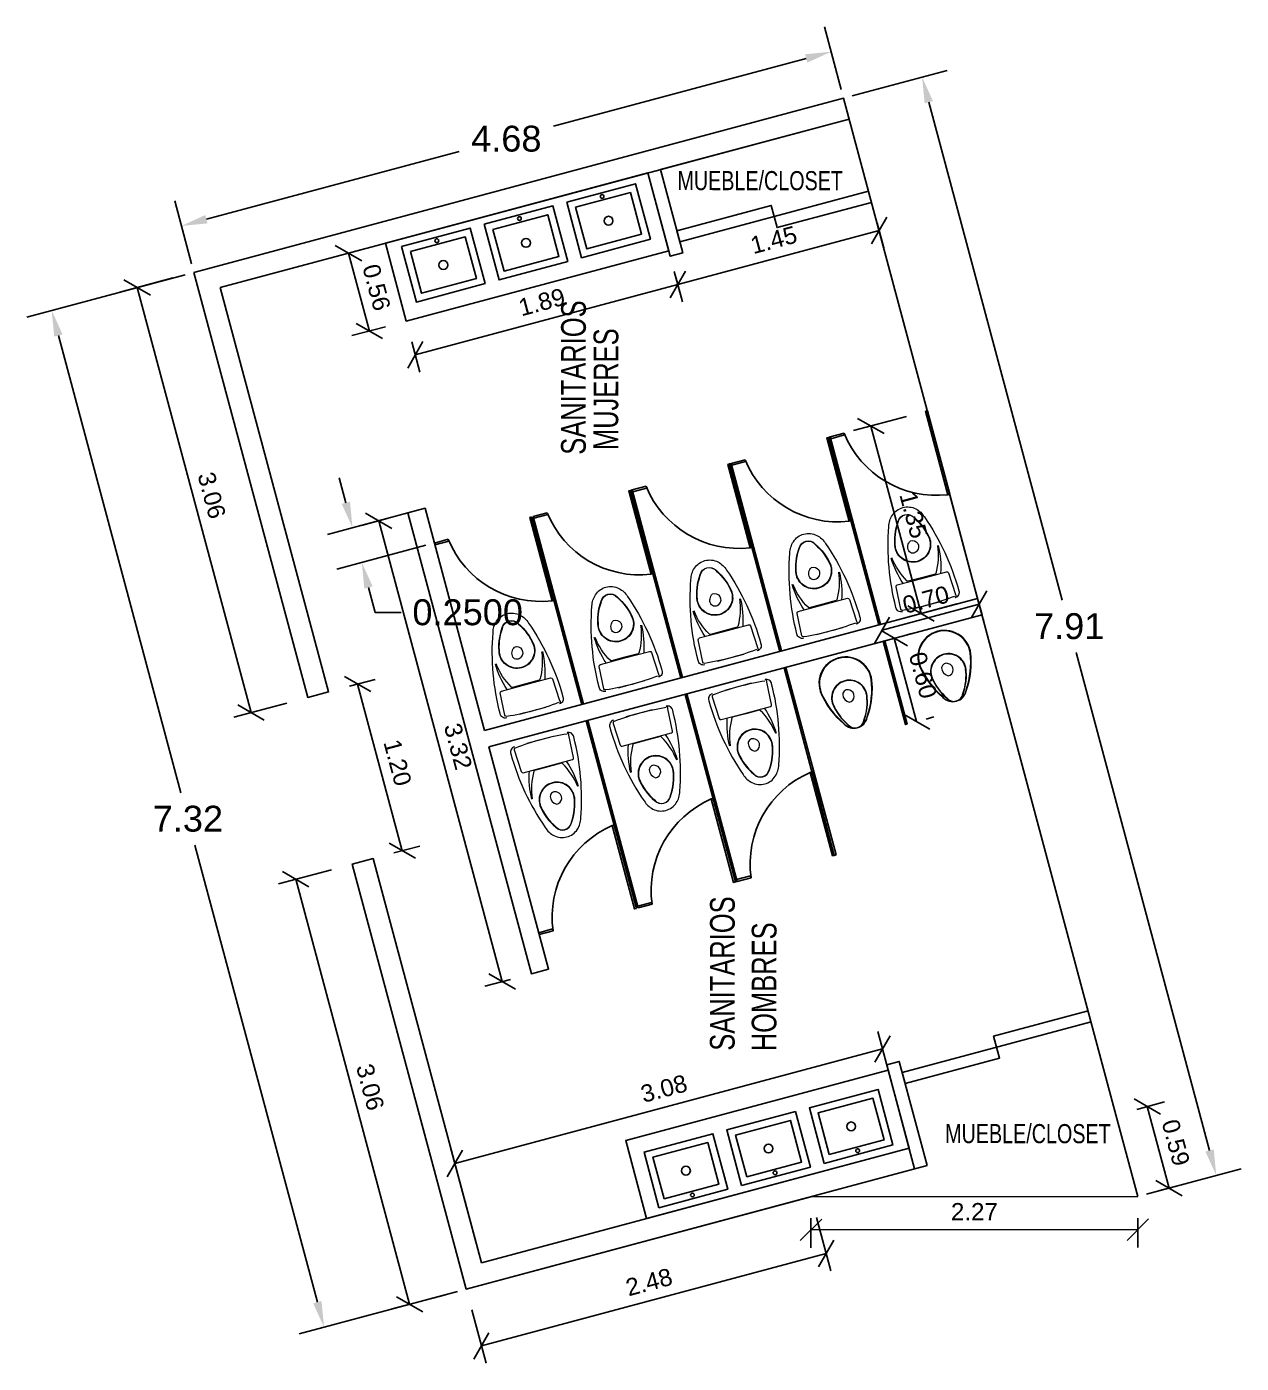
# Model space of a CAD drawing. Header units: millimetres. Extents: x 1263 to 3002, y 1308 to 2683.
# Drawn here: x 1480.68 to 1489.13, y 1371.67 to 1380.97 of the extents above; entities that cross this region are included whole.
import ezdxf

# ---------------------------------------------------------------- set-up
doc = ezdxf.new("R2010")
doc.units = ezdxf.units.MM
doc.header["$PDMODE"] = 34
doc.layers.add('COTAS', color=202, linetype='Continuous', lineweight=0)
doc.layers.add('MOVILIARIO SANITARIO', color=142, linetype='Continuous', lineweight=0)
doc.styles.add('ARRAY BASE$0$STYLE1', font='swissc.ttf', dxfattribs={"width": 0.9})
doc.styles.get("Standard").update_dxf_attribs({"font": 'arial.ttf'})
doc.dimstyles.new('metros anotativo', dxfattribs={"dimtxt": 0.12, "dimasz": 0.15, "dimexe": 0.125, "dimexo": 0.15, "dimgap": 0.0652, "dimtad": 1, "dimzin": 1, "dimdsep": 46, "dimtxsty": 'Standard', "dimblk": 'OBLIQUE', "dimcen": 0, "dimadec": 0, "dimazin": 0, "dimtfac": 1, "dimtix": 1, "dimtmove": 0, "dimatfit": 3, "dimfxl": 0.3, "dimarcsym": 0})
doc.dimstyles.get("Standard").update_dxf_attribs({"dimtxt": 0.18, "dimasz": 0.18, "dimexe": 0.18, "dimexo": 0.0625, "dimgap": 0.09, "dimtad": 0, "dimtih": 1, "dimtoh": 1, "dimdec": 4, "dimzin": 0, "dimdsep": 46, "dimtxsty": 'Standard', "dimcen": 0.09, "dimadec": 0, "dimazin": 0, "dimtfac": 1, "dimtdec": 4, "dimtofl": 0, "dimtmove": 0, "dimatfit": 3, "dimfxl": 1, "dimtolj": 1, "dimtzin": 0, "dimarcsym": 0})

# ---------------------------------------------------------------- blocks, each defined once
blk = doc.blocks.new('TAZA')
at = {"lineweight": 0}
for p, q in [((165.5389, 500.0497), (165.3809, 500.0579)), ((165.5498, 499.8612), (165.5498, 500.0382)), ((165.3598, 499.9512), (165.3598, 499.7615)), ((165.5544, 499.9576), (165.5544, 499.8612)), ((165.5499, 499.6842), (165.5498, 499.8612)), ((165.5544, 499.8612), (165.5545, 499.7647)), ((165.3809, 499.6644), (165.539, 499.6727))]:
    blk.add_line(p, q, dxfattribs=at)
for centre, radius, start, end in [((165.3966, 500.0509), 0.0368, 84.189, 180.01), ((165.374, 500.0433), 0.0161, 64.904, 152.06013), ((167.1924, 499.8617), 1.8326, 174.16613, 180.01759), ((165.3845, 498.3654), 1.7222, 70.56938, 89.47271), ((165.5383, 500.0382), 0.0115, 0.01, 87.01), ((165.7581, 499.382), 0.6489, 91.47367, 108.71939), ((165.7975, 499.5533), 0.4752, 96.78563, 120.29354), ((165.5613, 499.9577), 0.00691, 120.29354, 180.01), ((165.7939, 499.8612), 0.1243, 75.1531, 180.01), ((165.7939, 499.8612), 0.1216, 77.25801, 180.01), ((165.7526, 499.6042), 0.3843, 54.75384, 82.7148), ((165.7507, 499.5978), 0.3884, 55.83157, 81.76985), ((165.9139, 499.8421), 0.1537, 42.34763, 73.53768), ((165.9336, 499.8613), 0.1262, 0.01, 41.96988), ((167.1924, 499.8612), 1.8326, 180.00241, 185.85387), ((165.7939, 499.8612), 0.1243, 180.01, 284.8669), ((165.7939, 499.8612), 0.1216, 180.01, 282.76199), ((165.768, 499.8547), 0.034, 139.25036, 252.70004), ((165.7794, 499.8554), 0.0428, 355.25829, 149.96856), ((165.7695, 499.8814), 0.0602, 258.98417, 330.70607), ((165.9438, 499.8613), 0.0631, 0.01, 66.52644), ((165.9438, 499.8613), 0.0631, 293.49356, 0.01), ((165.9438, 499.8613), 0.0645, 0.01, 61.67657), ((165.9438, 499.8613), 0.0645, 298.34343, 0.01), ((165.9336, 499.8613), 0.1262, 318.05012, 0.01), ((165.5614, 499.7647), 0.00691, 180.01, 239.72646), ((165.7974, 500.1691), 0.4752, 239.72646, 263.23437), ((165.7525, 500.1182), 0.3843, 277.3052, 305.26616), ((165.7506, 500.1247), 0.3884, 278.25015, 304.18843), ((165.9138, 499.8804), 0.1537, 286.48232, 317.67237), ((165.3967, 499.6715), 0.0368, 180.01, 275.831), ((165.3804, 499.6754), 0.0111, 185.85387, 273.01), ((165.384, 501.3569), 1.7222, 270.54729, 289.45062), ((165.5383, 499.6842), 0.0115, 273.01, 0.01), ((165.7579, 500.3405), 0.6489, 251.30061, 268.54633)]:
    blk.add_arc(centre, radius, start, end, dxfattribs=at)
blk = doc.blocks.new('_Oblique')
at = {"color": 0, "linetype": 'ByBlock', "lineweight": -2}
blk.add_line((-0.5, -0.5), (0.5, 0.5), dxfattribs=at)
blk = doc.blocks.new('*D269')
at = {"layer": 'COTAS', "color": 0, "lineweight": -2, "ltscale": 2, "transparency": 16777216}
for p, q in [((1481.695, 1379.2219), (1481.3252, 1379.1228)), ((1481.4459, 1379.1551), (1482.2379, 1376.1994)), ((1482.487, 1376.2661), (1482.1172, 1376.167))]:
    blk.add_line(p, q, dxfattribs=at)
at = {"layer": 'Defpoints', "color": 0, "ltscale": 2, "transparency": 16777216}
for p in [(1481.8399, 1379.2607), (1482.6319, 1376.305), (1482.2379, 1376.1994)]:
    blk.add_point(p, dxfattribs=at)
at = {"layer": 'COTAS', "color": 0, "lineweight": -2, "ltscale": 2, "transparency": 16777216, "xscale": 0.15, "yscale": 0.15, "zscale": 0.15}
for p, rotation in [((1481.4459, 1379.1551), 105.0000000000008), ((1482.2379, 1376.1994), 285.0000000000007)]:
    blk.add_blockref('_Oblique', p, dxfattribs=dict(at, rotation=rotation))
at = {"layer": 'COTAS', "color": 0, "ltscale": 2, "transparency": 16777216, "insert": (1481.9641, 1377.71), "char_height": 0.12, "attachment_point": 5, "rotation": 285}
blk.add_mtext('3.06', dxfattribs=at)
blk = doc.blocks.new('*D270')
at = {"layer": 'COTAS', "color": 0, "lineweight": -2, "ltscale": 2, "transparency": 16777216}
for p, q in [((1482.9217, 1376.3826), (1483.1004, 1376.4305)), ((1482.9796, 1376.3981), (1483.2902, 1375.239)), ((1483.2322, 1375.2235), (1483.411, 1375.2714))]:
    blk.add_line(p, q, dxfattribs=at)
at = {"layer": 'Defpoints', "color": 0, "ltscale": 2, "transparency": 16777216}
for p in [(1482.7768, 1376.3437), (1483.2902, 1375.239), (1483.0874, 1375.1846)]:
    blk.add_point(p, dxfattribs=at)
at = {"layer": 'COTAS', "color": 0, "lineweight": -2, "ltscale": 2, "transparency": 16777216, "xscale": 0.15, "yscale": 0.15, "zscale": 0.15}
for p, rotation in [((1482.9796, 1376.3981), 105.0000000000008), ((1483.2902, 1375.239), 285.0000000000007)]:
    blk.add_blockref('_Oblique', p, dxfattribs=dict(at, rotation=rotation))
at = {"layer": 'COTAS', "color": 0, "ltscale": 2, "transparency": 16777216, "insert": (1483.2571, 1375.8513), "char_height": 0.12, "attachment_point": 5, "rotation": 285}
blk.add_mtext('1.20', dxfattribs=at)
blk = doc.blocks.new('*D271')
at = {"layer": 'COTAS', "color": 0, "lineweight": -2, "ltscale": 2, "transparency": 16777216}
for p, q in [((1482.7976, 1375.107), (1482.4278, 1375.0079)), ((1482.5485, 1375.0403), (1483.3405, 1372.0846)), ((1483.5896, 1372.1513), (1483.2198, 1372.0522))]:
    blk.add_line(p, q, dxfattribs=at)
at = {"layer": 'Defpoints', "color": 0, "ltscale": 2, "transparency": 16777216}
for p in [(1482.9425, 1375.1458), (1483.7344, 1372.1901), (1483.3405, 1372.0846)]:
    blk.add_point(p, dxfattribs=at)
at = {"layer": 'COTAS', "color": 0, "lineweight": -2, "ltscale": 2, "transparency": 16777216, "xscale": 0.15, "yscale": 0.15, "zscale": 0.15}
for p, rotation in [((1482.5485, 1375.0403), 105.0000000000008), ((1483.3405, 1372.0846), 285.0000000000007)]:
    blk.add_blockref('_Oblique', p, dxfattribs=dict(at, rotation=rotation))
at = {"layer": 'COTAS', "color": 0, "ltscale": 2, "transparency": 16777216, "insert": (1483.0667, 1373.5952), "char_height": 0.12, "attachment_point": 5, "rotation": 285}
blk.add_mtext('3.06', dxfattribs=at)
blk = doc.blocks.new('*D272')
at = {"layer": 'COTAS', "color": 0, "lineweight": -2, "ltscale": 2, "transparency": 16777216}
for p, q in [((1486.1716, 1372.6879), (1486.2709, 1372.3174)), ((1483.8402, 1371.7955), (1486.2386, 1372.4381)), ((1483.7733, 1372.0452), (1483.8725, 1371.6747))]:
    blk.add_line(p, q, dxfattribs=at)
at = {"layer": 'Defpoints', "color": 0, "ltscale": 2, "transparency": 16777216}
for p in [(1486.1328, 1372.8328), (1486.2386, 1372.4381), (1483.7344, 1372.1901)]:
    blk.add_point(p, dxfattribs=at)
at = {"layer": 'COTAS', "color": 0, "lineweight": -2, "ltscale": 2, "transparency": 16777216, "xscale": 0.15, "yscale": 0.15, "zscale": 0.15}
for p, rotation in [((1486.2386, 1372.4381), 15.00000000000075), ((1483.8402, 1371.7955), 195.0000000000007)]:
    blk.add_blockref('_Oblique', p, dxfattribs=dict(at, rotation=rotation))
at = {"layer": 'COTAS', "color": 0, "ltscale": 2, "transparency": 16777216, "insert": (1485.0066, 1372.239), "char_height": 0.12, "attachment_point": 5, "rotation": 15}
blk.add_mtext('2.48', dxfattribs=at)
blk = doc.blocks.new('*D273')
at = {"layer": 'COTAS', "color": 0, "lineweight": -2, "ltscale": 2, "transparency": 16777216}
for p, q in [((1486.7766, 1373.3158), (1486.5982, 1373.9816)), ((1483.6557, 1373.0637), (1486.6306, 1373.8608)), ((1483.8017, 1372.5187), (1483.6233, 1373.1844))]:
    blk.add_line(p, q, dxfattribs=at)
at = {"layer": 'Defpoints', "color": 0, "ltscale": 2, "transparency": 16777216}
for p in [(1486.6306, 1373.8608), (1486.8154, 1373.1709), (1483.8405, 1372.3738)]:
    blk.add_point(p, dxfattribs=at)
at = {"layer": 'COTAS', "color": 0, "lineweight": -2, "ltscale": 2, "transparency": 16777216, "xscale": 0.15, "yscale": 0.15, "zscale": 0.15}
for p, rotation in [((1486.6306, 1373.8608), 15.00000000000075), ((1483.6557, 1373.0637), 195.0000000000007)]:
    blk.add_blockref('_Oblique', p, dxfattribs=dict(at, rotation=rotation))
at = {"layer": 'COTAS', "color": 0, "ltscale": 2, "transparency": 16777216, "insert": (1485.1104, 1373.5844), "char_height": 0.12, "attachment_point": 5, "rotation": 15}
blk.add_mtext('3.08', dxfattribs=at)
blk = doc.blocks.new('*D274')
at = {"layer": 'COTAS', "color": 0, "lineweight": -2, "ltscale": 2, "transparency": 16777216}
for p, q in [((1486.1329, 1372.6828), (1486.1331, 1372.4776)), ((1488.407, 1372.6843), (1488.4072, 1372.4792)), ((1486.133, 1372.6026), (1488.4071, 1372.6042))]:
    blk.add_line(p, q, dxfattribs=at)
at = {"layer": 'Defpoints', "color": 0, "ltscale": 2, "transparency": 16777216}
for p in [(1486.1328, 1372.8328), (1488.4069, 1372.8343), (1488.4071, 1372.6042)]:
    blk.add_point(p, dxfattribs=at)
at = {"layer": 'COTAS', "color": 0, "lineweight": -2, "ltscale": 2, "transparency": 16777216, "xscale": 0.15, "yscale": 0.15, "zscale": 0.15}
for p, rotation in [((1486.133, 1372.6026), 180.0399999999973), ((1488.4071, 1372.6042), 0.03999999999723679)]:
    blk.add_blockref('_Oblique', p, dxfattribs=dict(at, rotation=rotation))
at = {"layer": 'COTAS', "color": 0, "ltscale": 2, "transparency": 16777216, "insert": (1487.2699, 1372.7289), "char_height": 0.12, "attachment_point": 5, "rotation": 0.04}
blk.add_mtext('2.27', dxfattribs=at)
blk = doc.blocks.new('*D275')
at = {"color": 0, "lineweight": -2, "transparency": 16777216}
for p, q in [((1486.4208, 1380.4881), (1487.08, 1380.6648)), ((1486.9528, 1380.4443), (1487.8807, 1376.9813)), ((1488.9061, 1373.1544), (1487.9782, 1376.6175)), ((1488.4673, 1372.8505), (1489.1265, 1373.0272))]:
    blk.add_line(p, q, dxfattribs=at)
at = {"color": 0, "transparency": 16777216}
for points in [[(1486.9817, 1380.4521), (1486.9238, 1380.4366), (1486.9062, 1380.6182)], [(1488.935, 1373.1622), (1488.8771, 1373.1467), (1488.9527, 1372.9806)]]:
    blk.add_solid(points, dxfattribs=at)
at = {"layer": 'Defpoints', "color": 0, "transparency": 16777216}
for p in [(1486.3604, 1380.472), (1488.9527, 1372.9806), (1488.4069, 1372.8343)]:
    blk.add_point(p, dxfattribs=at)
at = {"color": 0, "transparency": 16777216, "insert": (1487.9294, 1376.7994), "char_height": 0.18, "attachment_point": 5}
blk.add_mtext('\\A1;7.91', dxfattribs=at)
blk = doc.blocks.new('*D276')
at = {"color": 0, "lineweight": -2, "transparency": 16777216}
for p, q in [((1486.3442, 1380.5323), (1486.2273, 1380.9688)), ((1486.1, 1380.7483), (1484.3412, 1380.277)), ((1481.9272, 1379.6302), (1483.686, 1380.1015)), ((1481.8237, 1379.3211), (1481.7068, 1379.7575))]:
    blk.add_line(p, q, dxfattribs=at)
at = {"color": 0, "transparency": 16777216}
for points in [[(1486.0923, 1380.7773), (1486.1078, 1380.7193), (1486.2739, 1380.7949)], [(1481.9195, 1379.6592), (1481.935, 1379.6012), (1481.7534, 1379.5836)]]:
    blk.add_solid(points, dxfattribs=at)
at = {"layer": 'Defpoints', "color": 0, "transparency": 16777216}
for p in [(1486.2739, 1380.7949), (1486.3604, 1380.472), (1481.8399, 1379.2607)]:
    blk.add_point(p, dxfattribs=at)
at = {"color": 0, "transparency": 16777216, "insert": (1484.0136, 1380.1893), "char_height": 0.18, "attachment_point": 5}
blk.add_mtext('\\A1;4.68', dxfattribs=at)
blk = doc.blocks.new('*D277')
at = {"layer": 'COTAS', "color": 0, "lineweight": -2, "ltscale": 2, "transparency": 16777216}
for p, q in [((1483.1846, 1377.5494), (1483.0054, 1377.5014)), ((1483.9849, 1374.3288), (1483.1261, 1377.5337)), ((1484.0434, 1374.3445), (1483.8641, 1374.2965))]:
    blk.add_line(p, q, dxfattribs=at)
at = {"layer": 'Defpoints', "color": 0, "ltscale": 2, "transparency": 16777216}
for p in [(1483.3295, 1377.5882), (1483.1261, 1377.5337), (1484.1883, 1374.3833)]:
    blk.add_point(p, dxfattribs=at)
at = {"layer": 'COTAS', "color": 0, "lineweight": -2, "ltscale": 2, "transparency": 16777216, "xscale": 0.15, "yscale": 0.15, "zscale": 0.15}
for p, rotation in [((1483.1261, 1377.5337), 105.0000000000003), ((1483.9849, 1374.3288), 285.0000000000003)]:
    blk.add_blockref('_Oblique', p, dxfattribs=dict(at, rotation=rotation))
at = {"layer": 'COTAS', "color": 0, "ltscale": 2, "transparency": 16777216, "insert": (1483.6777, 1375.964), "char_height": 0.12, "attachment_point": 5, "rotation": 285}
blk.add_mtext('3.32', dxfattribs=at)
blk = doc.blocks.new('*D278')
at = {"layer": 'COTAS', "color": 0, "lineweight": -2, "ltscale": 2, "transparency": 16777216}
for p, q in [((1486.7981, 1378.2588), (1486.4287, 1378.1599)), ((1486.5494, 1378.1922), (1486.8989, 1376.8882)), ((1487.1475, 1376.9548), (1486.7781, 1376.8559))]:
    blk.add_line(p, q, dxfattribs=at)
at = {"layer": 'Defpoints', "color": 0, "ltscale": 2, "transparency": 16777216}
for p in [(1486.943, 1378.2977), (1487.2924, 1376.9937), (1486.8989, 1376.8882)]:
    blk.add_point(p, dxfattribs=at)
at = {"layer": 'COTAS', "color": 0, "lineweight": -2, "ltscale": 2, "transparency": 16777216, "xscale": 0.15, "yscale": 0.15, "zscale": 0.15}
for p, rotation in [((1486.5494, 1378.1922), 104.9999999999959), ((1486.8989, 1376.8882), 284.9999999999959)]:
    blk.add_blockref('_Oblique', p, dxfattribs=dict(at, rotation=rotation))
at = {"layer": 'COTAS', "color": 0, "ltscale": 2, "transparency": 16777216, "insert": (1486.8464, 1377.5729), "char_height": 0.12, "attachment_point": 5, "rotation": 285}
blk.add_mtext('1.35', dxfattribs=at)
blk = doc.blocks.new('*D279')
at = {"layer": 'COTAS', "color": 0, "lineweight": -2, "ltscale": 2, "transparency": 16777216}
for p, q in [((1486.6272, 1376.7719), (1487.3033, 1376.9531)), ((1487.3313, 1376.8488), (1487.3357, 1376.8323)), ((1486.6551, 1376.6676), (1486.6595, 1376.6512))]:
    blk.add_line(p, q, dxfattribs=at)
at = {"layer": 'Defpoints', "color": 0, "ltscale": 2, "transparency": 16777216}
for p in [(1487.2924, 1376.9937), (1487.3033, 1376.9531), (1486.6163, 1376.8125)]:
    blk.add_point(p, dxfattribs=at)
at = {"layer": 'COTAS', "color": 0, "lineweight": -2, "ltscale": 2, "transparency": 16777216, "xscale": 0.15, "yscale": 0.15, "zscale": 0.15}
for p, rotation in [((1487.3033, 1376.9531), 15.00000000000024), ((1486.6272, 1376.7719), 195.0000000000003)]:
    blk.add_blockref('_Oblique', p, dxfattribs=dict(at, rotation=rotation))
at = {"layer": 'COTAS', "color": 0, "ltscale": 2, "transparency": 16777216, "insert": (1486.9325, 1376.9846), "char_height": 0.12, "attachment_point": 5, "rotation": 15}
blk.add_mtext('0.70', dxfattribs=at)
blk = doc.blocks.new('*D280')
at = {"layer": 'COTAS', "color": 0, "lineweight": -2, "ltscale": 2, "transparency": 16777216}
for p, q in [((1485.1823, 1379.2659), (1485.2387, 1379.0554)), ((1483.3807, 1378.687), (1485.2063, 1379.1761)), ((1483.3567, 1378.7768), (1483.4131, 1378.5662))]:
    blk.add_line(p, q, dxfattribs=at)
at = {"layer": 'Defpoints', "color": 0, "ltscale": 2, "transparency": 16777216}
for p in [(1485.1434, 1379.4108), (1485.2063, 1379.1761), (1483.3178, 1378.9217)]:
    blk.add_point(p, dxfattribs=at)
at = {"layer": 'COTAS', "color": 0, "lineweight": -2, "ltscale": 2, "transparency": 16777216, "xscale": 0.15, "yscale": 0.15, "zscale": 0.15}
for p, rotation in [((1485.2063, 1379.1761), 15.00000000000075), ((1483.3807, 1378.687), 195.0000000000007)]:
    blk.add_blockref('_Oblique', p, dxfattribs=dict(at, rotation=rotation))
at = {"layer": 'COTAS', "color": 0, "ltscale": 2, "transparency": 16777216, "insert": (1484.2608, 1379.0537), "char_height": 0.12, "attachment_point": 5, "rotation": 15}
blk.add_mtext('1.89', dxfattribs=at)
blk = doc.blocks.new('*D281')
at = {"layer": 'COTAS', "color": 0, "lineweight": -2, "ltscale": 2, "transparency": 16777216}
for p, q in [((1483.028, 1379.4238), (1482.7952, 1379.3614)), ((1482.916, 1379.3937), (1483.0609, 1378.8528)), ((1483.1729, 1378.8828), (1482.9402, 1378.8205))]:
    blk.add_line(p, q, dxfattribs=at)
at = {"layer": 'Defpoints', "color": 0, "ltscale": 2, "transparency": 16777216}
for p in [(1483.1729, 1379.4626), (1483.3178, 1378.9217), (1483.0609, 1378.8528)]:
    blk.add_point(p, dxfattribs=at)
at = {"layer": 'COTAS', "color": 0, "lineweight": -2, "ltscale": 2, "transparency": 16777216, "xscale": 0.15, "yscale": 0.15, "zscale": 0.15}
for p, rotation in [((1482.916, 1379.3937), 105.0000000000008), ((1483.0609, 1378.8528), 285.0000000000007)]:
    blk.add_blockref('_Oblique', p, dxfattribs=dict(at, rotation=rotation))
at = {"layer": 'COTAS', "color": 0, "ltscale": 2, "transparency": 16777216, "insert": (1483.1106, 1379.156), "char_height": 0.12, "attachment_point": 5, "rotation": 285}
blk.add_mtext('0.56', dxfattribs=at)
blk = doc.blocks.new('*D265')
at = {"layer": 'COTAS', "color": 0, "lineweight": -2, "ltscale": 2, "transparency": 16777216}
for p, q in [((1485.2063, 1379.1761), (1486.6071, 1379.5515)), ((1486.5934, 1379.6026), (1486.6394, 1379.4307)), ((1485.1926, 1379.2273), (1485.2387, 1379.0554))]:
    blk.add_line(p, q, dxfattribs=at)
at = {"layer": 'Defpoints', "color": 0, "ltscale": 2, "transparency": 16777216}
for p in [(1486.5545, 1379.7475), (1486.6071, 1379.5515), (1485.1538, 1379.3722)]:
    blk.add_point(p, dxfattribs=at)
at = {"layer": 'COTAS', "color": 0, "lineweight": -2, "ltscale": 2, "transparency": 16777216, "xscale": 0.15, "yscale": 0.15, "zscale": 0.15}
for p, rotation in [((1486.6071, 1379.5515), 15.00000000000075), ((1485.2063, 1379.1761), 195.0000000000007)]:
    blk.add_blockref('_Oblique', p, dxfattribs=dict(at, rotation=rotation))
at = {"layer": 'COTAS', "color": 0, "ltscale": 2, "transparency": 16777216, "insert": (1485.874, 1379.486), "char_height": 0.12, "attachment_point": 5, "rotation": 15}
blk.add_mtext('1.45', dxfattribs=at)
blk = doc.blocks.new('*D266')
at = {"layer": 'COTAS', "color": 0, "lineweight": -2, "ltscale": 2, "transparency": 16777216}
for p, q in [((1486.7794, 1376.734), (1486.833, 1376.7484)), ((1486.8676, 1376.1365), (1486.7123, 1376.7161)), ((1486.9347, 1376.1545), (1486.9883, 1376.1689))]:
    blk.add_line(p, q, dxfattribs=at)
at = {"layer": 'Defpoints', "color": 0, "ltscale": 2, "transparency": 16777216}
for p in [(1486.6346, 1376.6952), (1486.7123, 1376.7161), (1486.7898, 1376.1157)]:
    blk.add_point(p, dxfattribs=at)
at = {"layer": 'COTAS', "color": 0, "lineweight": -2, "ltscale": 2, "transparency": 16777216, "xscale": 0.15, "yscale": 0.15, "zscale": 0.15}
for p, rotation in [((1486.7123, 1376.7161), 105.0000000000008), ((1486.8676, 1376.1365), 285.0000000000007)]:
    blk.add_blockref('_Oblique', p, dxfattribs=dict(at, rotation=rotation))
at = {"layer": 'COTAS', "color": 0, "ltscale": 2, "transparency": 16777216, "insert": (1486.9121, 1376.459), "char_height": 0.12, "attachment_point": 5, "rotation": 285}
blk.add_mtext('0.60', dxfattribs=at)
blk = doc.blocks.new('*D267')
at = {"color": 0, "lineweight": -2, "transparency": 16777216}
for p, q in [((1481.7795, 1379.2445), (1480.6774, 1378.9492)), ((1480.8979, 1378.8219), (1481.7498, 1375.6425)), ((1482.6992, 1372.0991), (1481.8473, 1375.2785)), ((1483.6741, 1372.1739), (1482.572, 1371.8786))]:
    blk.add_line(p, q, dxfattribs=at)
at = {"color": 0, "transparency": 16777216}
for points in [[(1480.9268, 1378.8297), (1480.8689, 1378.8142), (1480.8513, 1378.9958)], [(1482.7282, 1372.1068), (1482.6703, 1372.0913), (1482.7458, 1371.9252)]]:
    blk.add_solid(points, dxfattribs=at)
at = {"layer": 'Defpoints', "color": 0, "transparency": 16777216}
for p in [(1481.8399, 1379.2607), (1483.7344, 1372.1901), (1482.7458, 1371.9252)]:
    blk.add_point(p, dxfattribs=at)
at = {"color": 0, "transparency": 16777216, "insert": (1481.7986, 1375.4605), "char_height": 0.18, "attachment_point": 5}
blk.add_mtext('\\A1;7.32', dxfattribs=at)
blk = doc.blocks.new('*D268')
at = {"layer": 'COTAS', "color": 0, "lineweight": -2, "ltscale": 2, "transparency": 16777216}
for p, q in [((1488.3999, 1373.4402), (1488.5934, 1373.4921)), ((1488.4727, 1373.4597), (1488.6246, 1372.8927)), ((1488.5518, 1372.8732), (1488.7454, 1372.925))]:
    blk.add_line(p, q, dxfattribs=at)
at = {"layer": 'Defpoints', "color": 0, "ltscale": 2, "transparency": 16777216}
for p in [(1488.255, 1373.4014), (1488.4069, 1372.8343), (1488.6246, 1372.8927)]:
    blk.add_point(p, dxfattribs=at)
at = {"layer": 'COTAS', "color": 0, "lineweight": -2, "ltscale": 2, "transparency": 16777216, "xscale": 0.15, "yscale": 0.15, "zscale": 0.15}
for p, rotation in [((1488.4727, 1373.4597), 105.0000000000008), ((1488.6246, 1372.8927), 285.0000000000007)]:
    blk.add_blockref('_Oblique', p, dxfattribs=dict(at, rotation=rotation))
at = {"layer": 'COTAS', "color": 0, "ltscale": 2, "transparency": 16777216, "insert": (1488.6708, 1373.2089), "char_height": 0.12, "attachment_point": 5, "rotation": 285}
blk.add_mtext('0.59', dxfattribs=at)
blk = doc.blocks.new('*D300')
at = {"color": 0, "lineweight": -2, "transparency": 16777216}
for p, q in [((1482.8972, 1377.6588), (1482.8506, 1377.8326)), ((1483.3881, 1377.604), (1482.7699, 1377.4383)), ((1483.4528, 1377.3625), (1482.8346, 1377.1968)), ((1483.0551, 1377.0695), (1483.1017, 1376.8957)), ((1483.1017, 1376.8957), (1483.2817, 1376.8957))]:
    blk.add_line(p, q, dxfattribs=at)
at = {"color": 0, "transparency": 16777216}
for points in [[(1482.9262, 1377.6665), (1482.8682, 1377.651), (1482.9438, 1377.4849)], [(1483.0841, 1377.0773), (1483.0261, 1377.0618), (1483.0085, 1377.2434)]]:
    blk.add_solid(points, dxfattribs=at)
at = {"layer": 'Defpoints', "color": 0, "transparency": 16777216}
for p in [(1483.4485, 1377.6201), (1483.5132, 1377.3786), (1483.0085, 1377.2434)]:
    blk.add_point(p, dxfattribs=at)
at = {"color": 0, "transparency": 16777216, "insert": (1483.745, 1376.8957), "char_height": 0.18, "attachment_point": 5}
blk.add_mtext('\\A1;0.2500', dxfattribs=at)

msp = doc.modelspace()

# ---------------------------------------------------------------- linework, layer by layer
for p, q in [((1485.08543, 1379.97504), (1486.39924, 1380.32707)), ((1483.17289, 1379.46258), (1483.18584, 1379.41428)), ((1487.29243, 1376.99366), (1486.94302, 1378.29766)), ((1486.36347, 1378.14237), (1486.26687, 1378.11649)), ((1486.36675, 1378.13011), (1486.27016, 1378.10422)), ((1486.36347, 1378.14237), (1486.36675, 1378.13011)), ((1486.26687, 1378.11649), (1486.25461, 1378.1132)), ((1486.25461, 1378.1132), (1486.60401, 1376.8092)), ((1486.60401, 1376.8092), (1486.25461, 1378.1132)), ((1486.26687, 1378.11649), (1486.61628, 1376.81249)), ((1485.67505, 1377.95791), (1485.57846, 1377.93203)), ((1485.67834, 1377.94564), (1485.58175, 1377.91976)), ((1485.67505, 1377.95791), (1485.67834, 1377.94564)), ((1485.57846, 1377.93203), (1485.56619, 1377.92874)), ((1485.56619, 1377.92874), (1485.9156, 1376.62474)), ((1485.9156, 1376.62474), (1485.56619, 1377.92874)), ((1485.57846, 1377.93203), (1485.92786, 1376.62803)), ((1484.89004, 1377.74757), (1484.87778, 1377.74428)), ((1484.98664, 1377.77345), (1484.89004, 1377.74757)), ((1484.89004, 1377.74757), (1485.23945, 1376.44357)), ((1484.98992, 1377.76118), (1484.89333, 1377.7353)), ((1484.98664, 1377.77345), (1484.98992, 1377.76118)), ((1484.87778, 1377.74428), (1485.22718, 1376.44028)), ((1485.22718, 1376.44028), (1484.87778, 1377.74428)), ((1484.29822, 1377.58899), (1484.20163, 1377.56311)), ((1484.20163, 1377.56311), (1484.55103, 1376.25911)), ((1484.30151, 1377.57672), (1484.20491, 1377.55084)), ((1484.29822, 1377.58899), (1484.30151, 1377.57672)), ((1484.18936, 1377.55982), (1484.53877, 1376.25582)), ((1484.53877, 1376.25582), (1484.18936, 1377.55982)), ((1483.6098, 1377.40453), (1483.51321, 1377.37865)), ((1483.61309, 1377.39226), (1483.5165, 1377.36638)), ((1483.6098, 1377.40453), (1483.61309, 1377.39226)), ((1486.29554, 1375.20676), (1485.94614, 1376.51076)), ((1486.30781, 1375.21005), (1485.9584, 1376.51405)), ((1485.60713, 1375.0223), (1485.25772, 1376.3263)), ((1485.61939, 1375.02559), (1485.26999, 1376.32959)), ((1484.91871, 1374.83784), (1484.56931, 1376.14184)), ((1484.91871, 1374.83784), (1484.56931, 1376.14184)), ((1484.56931, 1376.14184), (1484.91871, 1374.83784)), ((1484.93098, 1374.84113), (1484.58157, 1376.14513)), ((1484.93098, 1374.84113), (1484.58157, 1376.14513)), ((1486.30781, 1375.21005), (1486.29554, 1375.20676)), ((1485.7127, 1375.06374), (1485.61611, 1375.03786)), ((1485.71599, 1375.05147), (1485.61939, 1375.02559)), ((1485.71599, 1375.05147), (1485.7127, 1375.06374)), ((1485.61939, 1375.02559), (1485.60713, 1375.0223)), ((1485.02429, 1374.87928), (1484.92769, 1374.8534)), ((1485.02757, 1374.86701), (1484.93098, 1374.84113)), ((1485.02757, 1374.86701), (1485.02429, 1374.87928)), ((1484.33587, 1374.69482), (1484.23928, 1374.66894)), ((1484.33916, 1374.68255), (1484.24256, 1374.65667)), ((1484.33916, 1374.68255), (1484.33587, 1374.69482)), ((1488.25498, 1373.40139), (1488.40691, 1372.83434)), ((1483.73444, 1372.19011), (1486.13282, 1372.83276)), ((1486.13282, 1372.83276), (1488.40691, 1372.83434)), ((1484.9898, 1372.68178), (1484.97686, 1372.73007))]:
    msp.add_line(p, q)
for points in [[(1481.83989, 1379.26069), (1486.36042, 1380.47196), (1488.25498, 1373.40139)], [(1486.39924, 1380.32707), (1482.0236, 1379.15462)], [(1484.99849, 1379.95174), (1485.14343, 1379.41083), (1483.31783, 1378.92166), (1483.17289, 1379.46258), (1484.99849, 1379.95174)], [(1484.99849, 1379.95174), (1485.15379, 1379.37219), (1485.24072, 1379.39548), (1485.08543, 1379.97504)], [(1484.43429, 1379.7488), (1484.91243, 1379.87692), (1485.01596, 1379.49055), (1484.53782, 1379.36243), (1484.43429, 1379.7488)], [(1486.53383, 1379.82479), (1485.22001, 1379.47276), (1485.19931, 1379.55003), (1485.85622, 1379.72605), (1485.89763, 1379.5715), (1486.55453, 1379.74752)], [(1483.85957, 1379.59481), (1484.3377, 1379.72292), (1484.44123, 1379.33655), (1483.9631, 1379.20844), (1483.85957, 1379.59481)], [(1483.28484, 1379.44081), (1483.76298, 1379.56892), (1483.8665, 1379.18255), (1483.38837, 1379.05444), (1483.28484, 1379.44081)], [(1481.83989, 1379.26069), (1482.63187, 1376.30496), (1482.77677, 1376.34375), (1482.0236, 1379.15462)], [(1483.86262, 1376.07465), (1483.44851, 1377.62013), (1483.32952, 1377.58825)], [(1483.89316, 1375.96067), (1484.30727, 1374.41519), (1484.18828, 1374.38331), (1483.32952, 1377.58825)], [(1483.89316, 1375.96067), (1487.32297, 1376.87968), (1487.29243, 1376.99366), (1483.86262, 1376.07465)], [(1486.64682, 1376.69851), (1486.80211, 1376.11896), (1486.78984, 1376.11567), (1486.63455, 1376.69522), (1486.64682, 1376.69851)], [(1483.73444, 1372.19011), (1482.94246, 1375.14585), (1483.08735, 1375.18464), (1483.84051, 1372.37382)], [(1488.08157, 1374.04856), (1486.76775, 1373.69652), (1486.78846, 1373.61925), (1487.44536, 1373.79526), (1487.40395, 1373.94981), (1488.06086, 1374.12583)], [(1486.85423, 1373.02606), (1486.66011, 1373.7505), (1486.74705, 1373.77379), (1486.94116, 1373.04935)], [(1486.8154, 1373.17095), (1486.67047, 1373.71186), (1484.84487, 1373.2227), (1484.9898, 1372.68178), (1486.8154, 1373.17095)], [(1486.22532, 1373.0646), (1486.70346, 1373.19271), (1486.59993, 1373.57908), (1486.12179, 1373.45097), (1486.22532, 1373.0646)], [(1485.6506, 1372.9106), (1486.12873, 1373.03872), (1486.0252, 1373.42509), (1485.54707, 1373.29697), (1485.6506, 1372.9106)], [(1485.07587, 1372.7566), (1485.554, 1372.88472), (1485.45048, 1373.27109), (1484.97234, 1373.14297), (1485.07587, 1372.7566)], [(1483.84051, 1372.37382), (1486.8154, 1373.17095)], [(1486.94116, 1373.04935), (1483.73444, 1372.19011), (1483.69562, 1372.335)]]:
    msp.add_lwpolyline(points)
for points in [[(1484.49553, 1379.71345), (1484.87707, 1379.81568), (1484.95472, 1379.5259), (1484.57318, 1379.42367)], [(1483.92081, 1379.55945), (1484.30235, 1379.66168), (1484.37999, 1379.37191), (1483.99845, 1379.26967)], [(1483.34608, 1379.40545), (1483.72762, 1379.50769), (1483.80527, 1379.21791), (1483.42373, 1379.11568)], [(1486.94302, 1378.29766), (1487.09831, 1377.71811), (1487.08605, 1377.71482), (1486.93075, 1378.29438)], [(1486.25461, 1378.1132), (1486.4099, 1377.53365), (1486.39763, 1377.53036), (1486.24234, 1378.10992)], [(1485.56619, 1377.92874), (1485.72148, 1377.34919), (1485.70922, 1377.3459), (1485.55392, 1377.92546)], [(1484.87778, 1377.74428), (1485.03307, 1377.16473), (1485.0208, 1377.16144), (1484.86551, 1377.741)], [(1484.18936, 1377.55982), (1484.34465, 1376.98027), (1484.33238, 1376.97698), (1484.17709, 1377.55654)], [(1486.29554, 1375.20676), (1486.14025, 1375.78632), (1486.12798, 1375.78303), (1486.28328, 1375.20348)], [(1485.60713, 1375.0223), (1485.45184, 1375.60186), (1485.43957, 1375.59857), (1485.59486, 1375.01902)], [(1484.91871, 1374.83784), (1484.76342, 1375.4174), (1484.75115, 1375.41411), (1484.90645, 1374.83456)], [(1486.26068, 1373.12583), (1486.64222, 1373.22807), (1486.56457, 1373.51785), (1486.18303, 1373.41561)], [(1485.68595, 1372.97184), (1486.06749, 1373.07407), (1485.98985, 1373.36385), (1485.60831, 1373.26161)], [(1485.11123, 1372.81784), (1485.49277, 1372.92007), (1485.41512, 1373.20985), (1485.03358, 1373.10762)]]:
    msp.add_lwpolyline(points, close=True)
for centre, radius in [((1484.67983, 1379.78871), 0.013), ((1484.10511, 1379.63472), 0.013), ((1484.72512, 1379.61968), 0.03071), ((1483.53038, 1379.48072), 0.013), ((1484.1504, 1379.46568), 0.03071), ((1483.57567, 1379.31168), 0.03071), ((1486.41262, 1373.32184), 0.03071), ((1485.8379, 1373.16784), 0.03071), ((1486.45792, 1373.1528), 0.013), ((1485.26317, 1373.01385), 0.03071), ((1485.88319, 1372.99881), 0.013), ((1485.30847, 1372.84481), 0.013)]:
    msp.add_circle(centre, radius)
for centre, start, end in [((1487.00589, 1378.40372), 202.137336, 276.636978), ((1486.31747, 1378.21926), 202.137336, 276.636978), ((1485.62906, 1378.0348), 202.137336, 276.636978), ((1484.94064, 1377.85034), 202.137336, 276.636978), ((1484.25223, 1377.66588), 202.137336, 276.636978), ((1486.40301, 1375.14635), 113.363022, 187.862664), ((1485.7146, 1374.96189), 113.363022, 187.862664), ((1485.02618, 1374.77743), 113.363022, 187.862664)]:
    msp.add_arc(centre, 0.69355, start, end)
at = {"layer": 'MOVILIARIO SANITARIO', "lineweight": 0}
for centre, radius, start, end in [((1487.06205, 1376.58638), 0.18503, 105.01, 209.866897), ((1487.06205, 1376.58638), 0.18092, 105.01, 207.761986), ((1487.06205, 1376.58638), 0.18503, 0.153103, 105.01), ((1487.06205, 1376.58638), 0.18092, 2.258014, 105.01), ((1486.37363, 1376.40192), 0.18503, 105.01, 209.866897), ((1486.37363, 1376.40192), 0.18092, 105.01, 207.761986), ((1486.37363, 1376.40192), 0.18503, 0.153103, 105.01), ((1486.37363, 1376.40192), 0.18092, 2.258014, 105.01), ((1487.08914, 1376.48534), 0.12434, 105.01, 209.866897), ((1487.08914, 1376.48534), 0.12158, 105.01, 207.761986), ((1487.07612, 1376.50862), 0.03397, 64.250362, 177.700044), ((1487.08914, 1376.48534), 0.12434, 0.153103, 105.01), ((1487.08914, 1376.48534), 0.12158, 2.258014, 105.01), ((1487.07978, 1376.4979), 0.04278, 280.258287, 74.968564), ((1486.6667, 1376.54696), 0.57801, 340.831571, 6.769854), ((1486.67667, 1376.54677), 0.57182, 339.753842, 7.714798), ((1487.41554, 1376.74489), 0.57182, 202.305202, 230.266158), ((1487.42409, 1376.75004), 0.57801, 203.250146, 229.188429), ((1487.32669, 1376.59186), 0.38426, 202.305202, 230.266158), ((1487.10227, 1376.51417), 0.06024, 183.984175, 255.706073), ((1486.82347, 1376.45885), 0.38842, 340.831571, 6.769854), ((1486.83017, 1376.45872), 0.38426, 339.753842, 7.714798), ((1486.40072, 1376.30088), 0.12434, 105.01, 209.866897), ((1486.40072, 1376.30088), 0.12158, 105.01, 207.761986), ((1486.3877, 1376.32416), 0.03397, 64.250362, 177.700044), ((1486.40072, 1376.30088), 0.12434, 0.153103, 105.01), ((1486.40072, 1376.30088), 0.12158, 2.258014, 105.01), ((1486.39136, 1376.31344), 0.04278, 280.258287, 74.968564), ((1485.97828, 1376.3625), 0.57801, 340.831571, 6.769854), ((1485.98826, 1376.36231), 0.57182, 339.753842, 7.714798), ((1487.33243, 1376.59532), 0.38842, 203.250146, 229.188429), ((1487.1198, 1376.371), 0.09389, 285.01, 351.526436), ((1486.72712, 1376.56043), 0.57182, 202.305202, 230.266158), ((1486.73567, 1376.56558), 0.57801, 203.250146, 229.188429), ((1486.63827, 1376.4074), 0.38426, 202.305202, 230.266158), ((1486.41385, 1376.32971), 0.06024, 183.984175, 255.706073), ((1486.13505, 1376.27439), 0.38842, 340.831571, 6.769854), ((1486.14176, 1376.27426), 0.38426, 339.753842, 7.714798), ((1487.1198, 1376.371), 0.09389, 218.493564, 285.01), ((1487.1198, 1376.371), 0.09594, 223.34343, 285.01), ((1487.12795, 1376.34061), 0.06309, 218.493564, 285.01), ((1487.12795, 1376.34061), 0.06447, 223.34343, 285.01), ((1487.12795, 1376.34061), 0.06309, 285.01, 351.526436), ((1487.1198, 1376.371), 0.09594, 285.01, 346.67657), ((1487.12795, 1376.34061), 0.06447, 285.01, 346.67657), ((1486.64401, 1376.41086), 0.38842, 203.250146, 229.188429), ((1486.43138, 1376.18654), 0.09389, 285.01, 351.526436), ((1486.43138, 1376.18654), 0.09389, 218.493564, 285.01), ((1486.43138, 1376.18654), 0.09594, 223.34343, 285.01), ((1486.43953, 1376.15615), 0.06309, 218.493564, 285.01), ((1486.43953, 1376.15615), 0.06447, 223.34343, 285.01), ((1486.43953, 1376.15615), 0.06309, 285.01, 351.526436), ((1486.43138, 1376.18654), 0.09594, 285.01, 346.67657), ((1486.43953, 1376.15615), 0.06447, 285.01, 346.67657)]:
    msp.add_arc(centre, radius, start, end, dxfattribs=at)

# ---------------------------------------------------------------- block references
at = {"layer": 'MOVILIARIO SANITARIO', "color": 1, "xscale": -1, "rotation": 285}
for p in [(1046.92285, 1087.85037), (1046.23443, 1087.66591), (1045.54602, 1087.48144), (1044.8576, 1087.29698), (1044.16919, 1087.11252)]:
    msp.add_blockref('TAZA', p, dxfattribs=at)
at = {"layer": 'MOVILIARIO SANITARIO', "color": 1, "rotation": 285}
for p in [(960.00325, 1406.73142), (959.31483, 1406.54696), (958.62642, 1406.3625)]:
    msp.add_blockref('TAZA', p, dxfattribs=at)

# ---------------------------------------------------------------- texts
at = {"lineweight": 0, "style": 'ARRAY BASE$0$STYLE1', "width": 0.9}
for s, height, rotation, p in [('MUEBLE/CLOSET', 0.1330958, 359.95, (1485.20423, 1379.83247)), ('SANITARIOS', 0.171845, 89.95, (1484.56619, 1377.99271)), ('MUJERES', 0.171845, 89.95, (1484.79193, 1378.02505)), ('SANITARIOS', 0.171845, 89.95, (1485.60203, 1373.84844)), ('HOMBRES', 0.171845, 89.95, (1485.89257, 1373.84467)), ('MUEBLE/CLOSET', 0.1330958, 359.95, (1487.0666, 1373.20562))]:
    msp.add_text(s, height=height, rotation=rotation, dxfattribs=at).set_placement(p)

# ---------------------------------------------------------------- dimensions: what is measured, and where the dimension line sits
for p1, p2, distance, picture, middle in [((1481.83989, 1379.26069), (1486.36042, 1380.47196), 0.33432, '*D276', (1484.01363, 1380.18925)), ((1486.36042, 1380.47196), (1488.40691, 1372.83434), 0.56499, '*D275', (1487.92941, 1376.79938))]:
    dim = msp.add_aligned_dim(p1=p1, p2=p2, distance=distance, dimstyle='Standard', override={"dimdec": 2})
    dim.commit()
    dim.dimension.update_dxf_attribs({"geometry": picture, "text_midpoint": middle})
dim = msp.add_linear_dim(base=(1482.74583, 1371.92521), p1=(1481.83989, 1379.26069), p2=(1483.73444, 1372.19011), angle=105, dimstyle='Standard', override={"dimdec": 2})
dim.commit()
dim.dimension.update_dxf_attribs({"geometry": '*D267', "text_midpoint": (1481.79855, 1375.4605)})
dim = msp.add_aligned_dim(p1=(1483.44851, 1377.62013), p2=(1483.51321, 1377.37865), distance=-0.52253, dimstyle='Standard')
dim.commit()
dim.dimension.update_dxf_attribs({"geometry": '*D300', "text_midpoint": (1483.74499, 1376.89568)})
at = {"layer": 'COTAS', "ltscale": 2}
for base, p1, p2, angle, picture, middle in [((1486.60707, 1379.55147), (1485.15379, 1379.37219), (1486.55453, 1379.74752), 15, '*D265', (1485.87396, 1379.48596)), ((1483.06092, 1378.85282), (1483.17289, 1379.46258), (1483.31783, 1378.92166), 105, '*D281', (1483.11061, 1379.15601)), ((1485.20632, 1379.17614), (1483.31783, 1378.92166), (1485.14343, 1379.41083), 15, '*D280', (1484.26079, 1379.05371)), ((1482.23792, 1376.1994), (1481.83989, 1379.26069), (1482.63187, 1376.30496), 285, '*D269', (1481.96413, 1377.71001)), ((1483.29023, 1375.239), (1482.77677, 1376.34375), (1483.08735, 1375.18464), 105, '*D270', (1483.2571, 1375.85129)), ((1483.34049, 1372.08455), (1482.94246, 1375.14585), (1483.73444, 1372.19011), 105, '*D271', (1483.0667, 1373.59516)), ((1486.63055, 1373.86081), (1483.84051, 1372.37382), (1486.8154, 1373.17095), 15, '*D273', (1485.11036, 1373.58445)), ((1488.62462, 1372.89268), (1488.25498, 1373.40139), (1488.40691, 1372.83434), 105, '*D268', (1488.67081, 1373.20893)), ((1486.23856, 1372.43811), (1483.73444, 1372.19011), (1486.13282, 1372.83276), 15, '*D272', (1485.00664, 1372.23895))]:
    dim = msp.add_linear_dim(base=base, p1=p1, p2=p2, angle=angle, dimstyle='metros anotativo', dxfattribs=at)
    dim.commit()
    dim.dimension.update_dxf_attribs({"geometry": picture, "text_midpoint": middle})
for p1, p2, distance, picture, middle in [((1486.94302, 1378.29766), (1487.29243, 1376.99366), -0.40746, '*D278', (1486.84635, 1377.57295)), ((1484.18828, 1374.38331), (1483.32952, 1377.58825), 0.21058, '*D277', (1483.6777, 1375.96402)), ((1486.61628, 1376.81249), (1487.29243, 1376.99366), -0.04203, '*D279', (1486.9325, 1376.98464)), ((1486.13282, 1372.83276), (1488.40691, 1372.83434), -0.23013, '*D274', (1487.26994, 1372.72886))]:
    dim = msp.add_aligned_dim(p1=p1, p2=p2, distance=distance, dimstyle='metros anotativo', dxfattribs=at)
    dim.commit()
    dim.dimension.update_dxf_attribs({"geometry": picture, "text_midpoint": middle})
dim = msp.add_linear_dim(base=(1486.71231, 1376.71606), p1=(1486.78984, 1376.11567), p2=(1486.63455, 1376.69522), angle=105, dimstyle='metros anotativo', dxfattribs=at)
dim.commit()
dim.dimension.update_dxf_attribs({"geometry": '*D266', "text_midpoint": (1486.78995, 1376.42628), "dimtype": 160})

doc.saveas('drawing.dxf')
